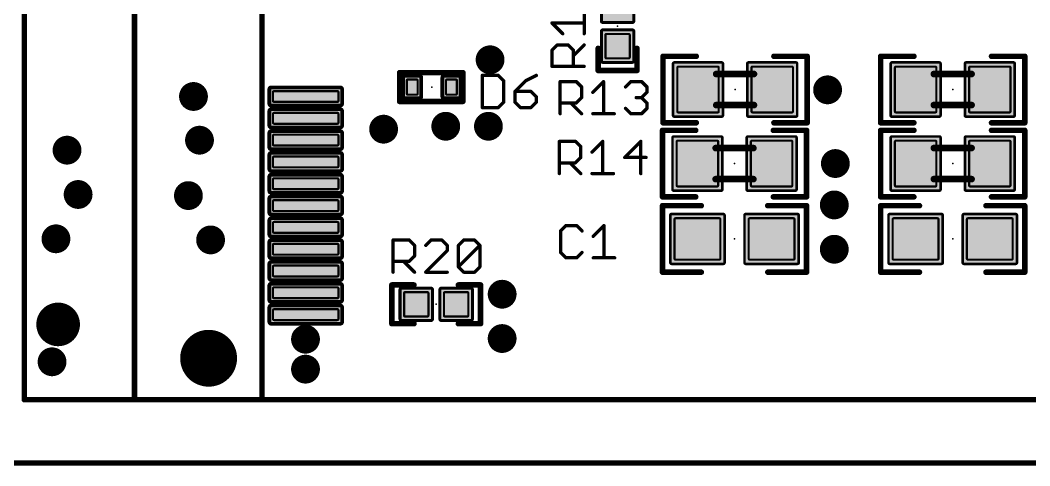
# Model space of a CAD drawing. Extents: x -35.6 to 35.6, y -20.1 to 20.1.
# Drawn here: x -22.82 to 0.32, y -15.46 to -5.25 of the extents above; entities that cross this region are included whole.
import ezdxf

# ---------------------------------------------------------------- set-up
doc = ezdxf.new("R2010")
doc.units = 0
for name, color, linetype in [('18', 82, 'CONTINUOUS'), ('20', 7, 'CONTINUOUS'), ('21', 253, 'CONTINUOUS'), ('23', 7, 'CONTINUOUS'), ('25', 253, 'CONTINUOUS'), ('29', 253, 'CONTINUOUS'), ('30', 253, 'CONTINUOUS'), ('31', 253, 'CONTINUOUS'), ('51', 253, 'CONTINUOUS')]:
    doc.layers.add(name, color=color, linetype=linetype)

# ---------------------------------------------------------------- blocks, each defined once
blk = doc.blocks.new('RECT208512X192512R10')
at = {"const_width": 0.0602}
blk.add_lwpolyline([(0.6215, -0.5414), (0.6215, 0.5414, 0.4142), (0.5914, 0.5715), (-0.5914, 0.5715, 0.4142), (-0.6215, 0.5414), (-0.6215, -0.5414, 0.4142), (-0.5914, -0.5715), (0.5914, -0.5715, 0.4142)], format="xyb", close=True, dxfattribs=at)
blk.add_solid([(-0.6065, -0.5565), (0.6065, -0.5565), (-0.6065, 0.5565), (0.6065, 0.5565)])
blk = doc.blocks.new('RECT176000X160000R10')
at = {"const_width": 0.05}
blk.add_lwpolyline([(0.525, -0.45), (0.525, 0.45, 0.4142), (0.5, 0.475), (-0.5, 0.475, 0.4142), (-0.525, 0.45), (-0.525, -0.45, 0.4142), (-0.5, -0.475), (0.5, -0.475, 0.4142)], format="xyb", close=True, dxfattribs=at)
blk.add_solid([(-0.5125, -0.4625), (0.5125, -0.4625), (-0.5125, 0.4625), (0.5125, 0.4625)])
blk = doc.blocks.new('RECT80512X96512R34')
at = {"const_width": 0.0855}
blk.add_lwpolyline([(0.2088, -0.2161), (0.2088, 0.2161, 0.4142), (0.1661, 0.2588), (-0.1661, 0.2588, 0.4142), (-0.2088, 0.2161), (-0.2088, -0.2161, 0.4142), (-0.1661, -0.2588), (0.1661, -0.2588, 0.4142)], format="xyb", close=True, dxfattribs=at)
blk.add_solid([(-0.1874, -0.2374), (0.1874, -0.2374), (-0.1874, 0.2374), (0.1874, 0.2374)])
blk = doc.blocks.new('RECT48000X64000R34')
at = {"const_width": 0.051}
blk.add_lwpolyline([(0.1245, -0.149), (0.1245, 0.149, 0.4142), (0.099, 0.1745), (-0.099, 0.1745, 0.4142), (-0.1245, 0.149), (-0.1245, -0.149, 0.4142), (-0.099, -0.1745), (0.099, -0.1745, 0.4142)], format="xyb", close=True, dxfattribs=at)
blk.add_solid([(-0.1118, -0.1618), (0.1118, -0.1618), (-0.1118, 0.1618), (0.1118, 0.1618)])
blk = doc.blocks.new('RECT')
blk.add_solid([(-0.5, -0.5), (0.5, -0.5), (-0.5, 0.5), (0.5, 0.5)])
blk = doc.blocks.new('RECT192512X208512R10')
at = {"const_width": 0.0602}
blk.add_lwpolyline([(0.5715, -0.5914), (0.5715, 0.5914, 0.4142), (0.5414, 0.6215), (-0.5414, 0.6215, 0.4142), (-0.5715, 0.5914), (-0.5715, -0.5914, 0.4142), (-0.5414, -0.6215), (0.5414, -0.6215, 0.4142)], format="xyb", close=True, dxfattribs=at)
blk.add_solid([(-0.5565, -0.6065), (0.5565, -0.6065), (-0.5565, 0.6065), (0.5565, 0.6065)])
blk = doc.blocks.new('RECT160000X176000R10')
at = {"const_width": 0.05}
blk.add_lwpolyline([(0.475, -0.5), (0.475, 0.5, 0.4142), (0.45, 0.525), (-0.45, 0.525, 0.4142), (-0.475, 0.5), (-0.475, -0.5, 0.4142), (-0.45, -0.525), (0.45, -0.525, 0.4142)], format="xyb", close=True, dxfattribs=at)
blk.add_solid([(-0.4625, -0.5125), (0.4625, -0.5125), (-0.4625, 0.5125), (0.4625, 0.5125)])
blk = doc.blocks.new('RECT130048X130048R17')
at = {"const_width": 0.0691}
blk.add_lwpolyline([(0.3719, -0.3373), (0.3719, 0.3373, 0.4142), (0.3373, 0.3719), (-0.3373, 0.3719, 0.4142), (-0.3719, 0.3373), (-0.3719, -0.3373, 0.4142), (-0.3373, -0.3719), (0.3373, -0.3719, 0.4142)], format="xyb", close=True, dxfattribs=at)
blk.add_solid([(-0.3546, -0.3546), (0.3546, -0.3546), (-0.3546, 0.3546), (0.3546, 0.3546)])
blk = doc.blocks.new('RECT97536X97536R17')
at = {"const_width": 0.0518}
blk.add_lwpolyline([(0.2789, -0.253), (0.2789, 0.253, 0.4142), (0.253, 0.2789), (-0.253, 0.2789, 0.4142), (-0.2789, 0.253), (-0.2789, -0.253, 0.4142), (-0.253, -0.2789), (0.253, -0.2789, 0.4142)], format="xyb", close=True, dxfattribs=at)
blk.add_solid([(-0.2659, -0.2659), (0.2659, -0.2659), (-0.2659, 0.2659), (0.2659, 0.2659)])
blk = doc.blocks.new('RECT280512X80512R34')
at = {"const_width": 0.0855}
blk.add_lwpolyline([(0.8338, -0.1661), (0.8338, 0.1661, 0.4142), (0.7911, 0.2088), (-0.7911, 0.2088, 0.4142), (-0.8338, 0.1661), (-0.8338, -0.1661, 0.4142), (-0.7911, -0.2088), (0.7911, -0.2088, 0.4142)], format="xyb", close=True, dxfattribs=at)
blk.add_solid([(-0.8124, -0.1874), (0.8124, -0.1874), (-0.8124, 0.1874), (0.8124, 0.1874)])
blk = doc.blocks.new('RECT248000X48000R34')
at = {"const_width": 0.051}
blk.add_lwpolyline([(0.7495, -0.099), (0.7495, 0.099, 0.4142), (0.724, 0.1245), (-0.724, 0.1245, 0.4142), (-0.7495, 0.099), (-0.7495, -0.099, 0.4142), (-0.724, -0.1245), (0.724, -0.1245, 0.4142)], format="xyb", close=True, dxfattribs=at)
blk.add_solid([(-0.7368, -0.1118), (0.7368, -0.1118), (-0.7368, 0.1118), (0.7368, 0.1118)])
blk = doc.blocks.new('ROUNDV')
at = {"const_width": 0.5}
blk.add_lwpolyline([(0, -0.25, 1), (0, 0.25, 1), (0, -0.25)], format="xyb", dxfattribs=at)

msp = doc.modelspace()

# ---------------------------------------------------------------- linework, layer by layer
at = {"layer": '20', "const_width": 0.127}
msp.add_lwpolyline([(-27, -15.4), (27, -15.4)], dxfattribs=at)
at = {"layer": '20'}
msp.add_circle((-18.5, -12.998), 0.55, dxfattribs=at)
at = {"layer": '21'}
for points, const_width in [([(-22.722, -13.948), (-22.722, 7.952)], 0.127), ([(-20.2, -13.948), (-20.2, 7.896)], 0.127), ([(-17.278, -13.948), (-17.278, 7.952)], 0.127), ([(-9.5742, -5.8944), (-9.5742, -6.4024)], 0.127), ([(-8.6852, -6.4024), (-8.6852, -5.8944)], 0.127), ([(-7.3259, -6.0766), (-8.0879, -6.0766)], 0.127), ([(-8.0879, -6.0766), (-8.0879, -7.6006)], 0.127), ([(-5.5479, -6.0766), (-4.7859, -6.0766)], 0.127), ([(-4.7859, -6.0766), (-4.7859, -7.6006)], 0.127), ([(-2.34, -6.0766), (-3.102, -6.0766)], 0.127), ([(-3.102, -6.0766), (-3.102, -7.6006)], 0.127), ([(-0.562, -6.0766), (0.2, -6.0766)], 0.127), ([(0.2, -6.0766), (0.2, -7.6006)], 0.127), ([(-14.1224, -6.4516), (-12.6746, -6.4516)], 0.127), ([(-14.1224, -7.112), (-14.1224, -6.4516)], 0.127), ([(-12.6746, -6.4516), (-12.6746, -7.112)], 0.127), ([(-12.2301, -6.5145), (-12.2301, -7.2517)], 0.0762), ([(-11.8615, -6.5145), (-12.2301, -6.5145)], 0.0762), ([(-11.7386, -6.6373), (-11.8615, -6.5145)], 0.0762), ([(-10.9902, -6.5145), (-11.2359, -6.6373)], 0.0762), ([(-9.5742, -6.4024), (-8.6852, -6.4024)], 0.127), ([(-11.7386, -7.1288), (-11.7386, -6.6373)], 0.0762), ([(-11.2359, -6.6373), (-11.4817, -6.8831)], 0.0762), ([(-11.4817, -6.8831), (-11.4817, -7.1288)], 0.0762), ([(-11.1131, -6.8831), (-11.4817, -6.8831)], 0.0762), ([(-10.9902, -7.006), (-11.1131, -6.8831)], 0.0762), ([(-12.6746, -7.112), (-14.1224, -7.112)], 0.127), ([(-11.8615, -7.2517), (-11.7386, -7.1288)], 0.0762), ([(-11.4817, -7.1288), (-11.3588, -7.2517)], 0.0762), ([(-11.1131, -7.2517), (-10.9902, -7.1288)], 0.0762), ([(-10.9902, -7.1288), (-10.9902, -7.006)], 0.0762), ([(-12.2301, -7.2517), (-11.8615, -7.2517)], 0.0762), ([(-11.3588, -7.2517), (-11.1131, -7.2517)], 0.0762), ([(-8.0879, -7.6006), (-7.3259, -7.6006)], 0.127), ([(-4.7859, -7.6006), (-5.5479, -7.6006)], 0.127), ([(-3.102, -7.6006), (-2.34, -7.6006)], 0.127), ([(0.2, -7.6006), (-0.562, -7.6006)], 0.127), ([(-7.339, -7.774), (-8.101, -7.774)], 0.127), ([(-8.101, -7.774), (-8.101, -9.298)], 0.127), ([(-5.561, -7.774), (-4.799, -7.774)], 0.127), ([(-4.799, -7.774), (-4.799, -9.298)], 0.127), ([(-2.34, -7.774), (-3.102, -7.774)], 0.127), ([(-3.102, -7.774), (-3.102, -9.298)], 0.127), ([(-0.562, -7.774), (0.2, -7.774)], 0.127), ([(0.2, -7.774), (0.2, -9.298)], 0.127), ([(-8.101, -9.298), (-7.339, -9.298)], 0.127), ([(-4.799, -9.298), (-5.561, -9.298)], 0.127), ([(-3.102, -9.298), (-2.34, -9.298)], 0.127), ([(0.2, -9.298), (-0.562, -9.298)], 0.127), ([(-8.101, -11.0252), (-8.101, -9.5012)], 0.127), ([(-8.101, -9.5012), (-7.212, -9.5012)], 0.127), ([(-4.799, -9.5012), (-5.688, -9.5012)], 0.127), ([(-4.799, -11.0252), (-4.799, -9.5012)], 0.127), ([(-3.102, -11.0252), (-3.102, -9.5012)], 0.127), ([(-3.102, -9.5012), (-2.213, -9.5012)], 0.127), ([(0.2, -9.5012), (-0.689, -9.5012)], 0.127), ([(0.2, -11.0252), (0.2, -9.5012)], 0.127), ([(-7.212, -11.0252), (-8.101, -11.0252)], 0.127), ([(-5.688, -11.0252), (-4.799, -11.0252)], 0.127), ([(-2.213, -11.0252), (-3.102, -11.0252)], 0.127), ([(-0.689, -11.0252), (0.2, -11.0252)], 0.127), ([(-13.7938, -11.3173), (-14.3018, -11.3173)], 0.127), ([(-14.3018, -11.3173), (-14.3018, -12.2063)], 0.127), ([(-12.2698, -11.3173), (-12.7778, -11.3173)], 0.127), ([(-12.2698, -12.2063), (-12.2698, -11.3173)], 0.127), ([(-14.3018, -12.2063), (-13.7938, -12.2063)], 0.127), ([(-12.7778, -12.2063), (-12.2698, -12.2063)], 0.127), ([(-20.2, -13.948), (-22.722, -13.948)], 0.127), ([(-17.278, -13.948), (-20.2, -13.948)], 0.127), ([(21.8, -13.948), (-17.278, -13.948)], 0.127)]:
    msp.add_lwpolyline(points, dxfattribs=dict(at, const_width=const_width))
for points, const_width in [([(-9.5425, -5.8944, 1), (-9.606, -5.8944)], 0.0635), ([(-8.6534, -5.8944, 1), (-8.717, -5.8944)], 0.0635), ([(-8.0562, -6.0766, 1), (-8.1197, -6.0766)], 0.0635), ([(-8.0879, -6.0449, 1), (-8.0879, -6.1083)], 0.0635), ([(-7.3259, -6.1083, 1), (-7.3259, -6.0449)], 0.0635), ([(-5.5479, -6.0449, 1), (-5.5479, -6.1083)], 0.0635), ([(-4.7542, -6.0766, 1), (-4.8176, -6.0766)], 0.0635), ([(-4.7859, -6.1083, 1), (-4.7859, -6.0449)], 0.0635), ([(-3.0703, -6.0766, 1), (-3.1338, -6.0766)], 0.0635), ([(-3.102, -6.0449, 1), (-3.102, -6.1083)], 0.0635), ([(-2.34, -6.1083, 1), (-2.34, -6.0449)], 0.0635), ([(-0.562, -6.0449, 1), (-0.562, -6.1083)], 0.0635), ([(0.2318, -6.0766, 1), (0.1683, -6.0766)], 0.0635), ([(0.2, -6.1083, 1), (0.2, -6.0449)], 0.0635), ([(-14.0907, -6.4516, 1), (-14.1542, -6.4516)], 0.0635), ([(-14.1224, -6.4199, 1), (-14.1224, -6.4833)], 0.0635), ([(-12.6428, -6.4516, 1), (-12.7064, -6.4516)], 0.0635), ([(-12.6746, -6.4833, 1), (-12.6746, -6.4199)], 0.0635), ([(-12.2111, -6.5145, 1), (-12.2492, -6.5145)], 0.0381), ([(-12.2301, -6.4954, 1), (-12.2301, -6.5335)], 0.0381), ([(-11.848, -6.501, 1), (-11.875, -6.5279)], 0.0381), ([(-11.8615, -6.5335, 1), (-11.8615, -6.4954)], 0.0381), ([(-10.9817, -6.5315, 1), (-10.9987, -6.4974)], 0.0381), ([(-9.606, -6.4024, 1), (-9.5425, -6.4024)], 0.0635), ([(-9.5742, -6.3707, 1), (-9.5742, -6.4341)], 0.0635), ([(-8.717, -6.4024, 1), (-8.6534, -6.4024)], 0.0635), ([(-8.6852, -6.4341, 1), (-8.6852, -6.3707)], 0.0635), ([(-11.7196, -6.6373, 1), (-11.7577, -6.6373)], 0.0381), ([(-11.7521, -6.6508, 1), (-11.7251, -6.6239)], 0.0381), ([(-11.2445, -6.6203, 1), (-11.2274, -6.6544)], 0.0381), ([(-11.2225, -6.6508, 1), (-11.2494, -6.6239)], 0.0381), ([(-11.4817, -6.864, 1), (-11.4817, -6.9021)], 0.0381), ([(-11.4626, -6.8831, 1), (-11.5007, -6.8831)], 0.0381), ([(-11.4952, -6.8696, 1), (-11.4682, -6.8966)], 0.0381), ([(-11.0996, -6.8696, 1), (-11.1265, -6.8966)], 0.0381), ([(-11.1131, -6.9021, 1), (-11.1131, -6.864)], 0.0381), ([(-14.1542, -7.112, 1), (-14.0907, -7.112)], 0.0635), ([(-14.1224, -7.0803, 1), (-14.1224, -7.1437)], 0.0635), ([(-12.7064, -7.112, 1), (-12.6428, -7.112)], 0.0635), ([(-12.6746, -7.1437, 1), (-12.6746, -7.0803)], 0.0635), ([(-11.7577, -7.1288, 1), (-11.7196, -7.1288)], 0.0381), ([(-11.7251, -7.1423, 1), (-11.7521, -7.1154)], 0.0381), ([(-11.4682, -7.1154, 1), (-11.4952, -7.1423)], 0.0381), ([(-11.5007, -7.1288, 1), (-11.4626, -7.1288)], 0.0381), ([(-10.9711, -7.006, 1), (-11.0092, -7.006)], 0.0381), ([(-11.0092, -7.1288, 1), (-10.9711, -7.1288)], 0.0381), ([(-11.0037, -7.0194, 1), (-10.9767, -6.9925)], 0.0381), ([(-10.9767, -7.1423, 1), (-11.0037, -7.1154)], 0.0381), ([(-12.2492, -7.2517, 1), (-12.2111, -7.2517)], 0.0381), ([(-12.2301, -7.2327, 1), (-12.2301, -7.2708)], 0.0381), ([(-11.875, -7.2382, 1), (-11.848, -7.2652)], 0.0381), ([(-11.8615, -7.2708, 1), (-11.8615, -7.2327)], 0.0381), ([(-11.3588, -7.2327, 1), (-11.3588, -7.2708)], 0.0381), ([(-11.3723, -7.2652, 1), (-11.3453, -7.2382)], 0.0381), ([(-11.1265, -7.2382, 1), (-11.0996, -7.2652)], 0.0381), ([(-11.1131, -7.2708, 1), (-11.1131, -7.2327)], 0.0381), ([(-8.1197, -7.6006, 1), (-8.0562, -7.6006)], 0.0635), ([(-8.0879, -7.5689, 1), (-8.0879, -7.6323)], 0.0635), ([(-7.3259, -7.6323, 1), (-7.3259, -7.5689)], 0.0635), ([(-5.5479, -7.5689, 1), (-5.5479, -7.6323)], 0.0635), ([(-4.8176, -7.6006, 1), (-4.7542, -7.6006)], 0.0635), ([(-4.7859, -7.6323, 1), (-4.7859, -7.5689)], 0.0635), ([(-3.1338, -7.6006, 1), (-3.0703, -7.6006)], 0.0635), ([(-3.102, -7.5689, 1), (-3.102, -7.6323)], 0.0635), ([(-2.34, -7.6323, 1), (-2.34, -7.5689)], 0.0635), ([(-0.562, -7.5689, 1), (-0.562, -7.6323)], 0.0635), ([(0.1683, -7.6006, 1), (0.2318, -7.6006)], 0.0635), ([(0.2, -7.6323, 1), (0.2, -7.5689)], 0.0635), ([(-8.0693, -7.774, 1), (-8.1328, -7.774)], 0.0635), ([(-8.101, -7.7423, 1), (-8.101, -7.8057)], 0.0635), ([(-7.339, -7.8057, 1), (-7.339, -7.7423)], 0.0635), ([(-5.561, -7.7423, 1), (-5.561, -7.8057)], 0.0635), ([(-4.7673, -7.774, 1), (-4.8308, -7.774)], 0.0635), ([(-4.799, -7.8057, 1), (-4.799, -7.7423)], 0.0635), ([(-3.0703, -7.774, 1), (-3.1338, -7.774)], 0.0635), ([(-3.102, -7.7423, 1), (-3.102, -7.8057)], 0.0635), ([(-2.34, -7.8057, 1), (-2.34, -7.7423)], 0.0635), ([(-0.562, -7.7423, 1), (-0.562, -7.8057)], 0.0635), ([(0.2318, -7.774, 1), (0.1683, -7.774)], 0.0635), ([(0.2, -7.8057, 1), (0.2, -7.7423)], 0.0635), ([(-8.101, -9.2662, 1), (-8.101, -9.3298)], 0.0635), ([(-7.339, -9.3298, 1), (-7.339, -9.2662)], 0.0635), ([(-5.561, -9.2662, 1), (-5.561, -9.3298)], 0.0635), ([(-4.799, -9.3298, 1), (-4.799, -9.2662)], 0.0635), ([(-3.102, -9.2662, 1), (-3.102, -9.3298)], 0.0635), ([(-2.34, -9.3298, 1), (-2.34, -9.2662)], 0.0635), ([(-0.562, -9.2662, 1), (-0.562, -9.3298)], 0.0635), ([(0.2, -9.3298, 1), (0.2, -9.2662)], 0.0635), ([(-8.1328, -9.298, 1), (-8.0693, -9.298)], 0.0635), ([(-8.0693, -9.5012, 1), (-8.1328, -9.5012)], 0.0635), ([(-8.101, -9.4695, 1), (-8.101, -9.533)], 0.0635), ([(-7.212, -9.533, 1), (-7.212, -9.4695)], 0.0635), ([(-5.688, -9.4695, 1), (-5.688, -9.533)], 0.0635), ([(-4.8308, -9.298, 1), (-4.7673, -9.298)], 0.0635), ([(-4.7673, -9.5012, 1), (-4.8308, -9.5012)], 0.0635), ([(-4.799, -9.533, 1), (-4.799, -9.4695)], 0.0635), ([(-3.1338, -9.298, 1), (-3.0703, -9.298)], 0.0635), ([(-3.0703, -9.5012, 1), (-3.1338, -9.5012)], 0.0635), ([(-3.102, -9.4695, 1), (-3.102, -9.533)], 0.0635), ([(-2.213, -9.533, 1), (-2.213, -9.4695)], 0.0635), ([(-0.689, -9.4695, 1), (-0.689, -9.533)], 0.0635), ([(0.1683, -9.298, 1), (0.2318, -9.298)], 0.0635), ([(0.2318, -9.5012, 1), (0.1683, -9.5012)], 0.0635), ([(0.2, -9.533, 1), (0.2, -9.4695)], 0.0635), ([(-8.101, -10.9934, 1), (-8.101, -11.057)], 0.0635), ([(-8.1328, -11.0252, 1), (-8.0693, -11.0252)], 0.0635), ([(-7.212, -11.057, 1), (-7.212, -10.9934)], 0.0635), ([(-5.688, -10.9934, 1), (-5.688, -11.057)], 0.0635), ([(-4.8308, -11.0252, 1), (-4.7673, -11.0252)], 0.0635), ([(-4.799, -11.057, 1), (-4.799, -10.9934)], 0.0635), ([(-3.102, -10.9934, 1), (-3.102, -11.057)], 0.0635), ([(-3.1338, -11.0252, 1), (-3.0703, -11.0252)], 0.0635), ([(-2.213, -11.057, 1), (-2.213, -10.9934)], 0.0635), ([(-0.689, -10.9934, 1), (-0.689, -11.057)], 0.0635), ([(0.1683, -11.0252, 1), (0.2318, -11.0252)], 0.0635), ([(0.2, -11.057, 1), (0.2, -10.9934)], 0.0635), ([(-14.27, -11.3173, 1), (-14.3336, -11.3173)], 0.0635), ([(-14.3018, -11.2856, 1), (-14.3018, -11.3491)], 0.0635), ([(-13.7938, -11.3491, 1), (-13.7938, -11.2856)], 0.0635), ([(-12.7778, -11.2856, 1), (-12.7778, -11.3491)], 0.0635), ([(-12.238, -11.3173, 1), (-12.3016, -11.3173)], 0.0635), ([(-12.2698, -11.3491, 1), (-12.2698, -11.2856)], 0.0635), ([(-21.948, -12.472, 1), (-21.948, -11.972, 1), (-21.948, -12.472)], 0.5), ([(-14.3018, -12.1745, 1), (-14.3018, -12.2381)], 0.0635), ([(-14.3336, -12.2063, 1), (-14.27, -12.2063)], 0.0635), ([(-13.7938, -12.2381, 1), (-13.7938, -12.1745)], 0.0635), ([(-12.7778, -12.1745, 1), (-12.7778, -12.2381)], 0.0635), ([(-12.3016, -12.2063, 1), (-12.238, -12.2063)], 0.0635), ([(-12.2698, -12.2381, 1), (-12.2698, -12.1745)], 0.0635), ([(-22.722, -13.9162, 1), (-22.722, -13.9798)], 0.0635), ([(-22.7538, -13.948, 1), (-22.6903, -13.948)], 0.0635), ([(-20.2, -13.9162, 1), (-20.2, -13.9798)], 0.0635), ([(-20.2317, -13.948, 1), (-20.1683, -13.948)], 0.0635), ([(-20.2, -13.9798, 1), (-20.2, -13.9162)], 0.0635), ([(-17.278, -13.9162, 1), (-17.278, -13.9798)], 0.0635), ([(-17.3098, -13.948, 1), (-17.2463, -13.948)], 0.0635), ([(-17.278, -13.9798, 1), (-17.278, -13.9162)], 0.0635)]:
    msp.add_lwpolyline(points, format="xyb", dxfattribs=dict(at, const_width=const_width))
at = {"layer": '23'}
for p in [(-9.1297, -5.3864), (-13.3858, -6.7818), (-6.4369, -6.8386), (-1.451, -6.8386), (-6.45, -8.536), (-1.451, -8.536), (-6.45, -10.2632), (-1.451, -10.2632), (-13.2858, -11.7618)]:
    msp.add_point(p, dxfattribs=at)
at = {"layer": '25', "const_width": 0.0762}
for points in [[(-9.8949, -5.5592), (-9.8949, -5.0677)], [(-10.3864, -5.5592), (-10.6321, -5.3135)], [(-10.6321, -5.3135), (-9.8949, -5.3135)], [(-10.6321, -5.939), (-10.5093, -5.8162)], [(-10.5093, -5.8162), (-10.2635, -5.8162)], [(-10.2635, -5.8162), (-10.1406, -5.939)], [(-10.1406, -6.0619), (-9.8949, -5.8162)], [(-10.6321, -6.3076), (-10.6321, -5.939)], [(-10.1406, -5.939), (-10.1406, -6.3076)], [(-9.8949, -6.3076), (-10.6321, -6.3076)], [(-10.4454, -7.3934), (-10.4454, -6.6562)], [(-10.4454, -6.6562), (-10.0768, -6.6562)], [(-10.0768, -6.6562), (-9.9539, -6.779)], [(-9.697, -6.9019), (-9.4512, -6.6562)], [(-9.4512, -6.6562), (-9.4512, -7.3934)], [(-8.9486, -6.779), (-8.8257, -6.6562)], [(-8.8257, -6.6562), (-8.58, -6.6562)], [(-8.58, -6.6562), (-8.4571, -6.779)], [(-9.9539, -6.779), (-9.9539, -7.0248)], [(-8.4571, -6.9019), (-8.58, -7.0248)], [(-8.4571, -6.779), (-8.4571, -6.9019)], [(-10.0768, -7.1477), (-10.4454, -7.1477)], [(-10.1997, -7.1477), (-9.9539, -7.3934)], [(-9.9539, -7.0248), (-10.0768, -7.1477)], [(-8.58, -7.0248), (-8.7028, -7.0248)], [(-8.58, -7.0248), (-8.4571, -7.1477)], [(-8.4571, -7.1477), (-8.4571, -7.2705)], [(-9.697, -7.3934), (-9.2055, -7.3934)], [(-8.8257, -7.3934), (-8.9486, -7.2705)], [(-8.58, -7.3934), (-8.8257, -7.3934)], [(-8.4571, -7.2705), (-8.58, -7.3934)], [(-10.4632, -8.7646), (-10.4632, -8.0274)], [(-10.4632, -8.0274), (-10.0946, -8.0274)], [(-10.0946, -8.0274), (-9.9717, -8.1502)], [(-9.7148, -8.2731), (-9.469, -8.0274)], [(-9.469, -8.0274), (-9.469, -8.7646)], [(-8.5978, -8.0274), (-8.9664, -8.396)], [(-8.5978, -8.7646), (-8.5978, -8.0274)], [(-9.9717, -8.1502), (-9.9717, -8.396)], [(-10.0946, -8.5189), (-10.4632, -8.5189)], [(-10.2175, -8.5189), (-9.9717, -8.7646)], [(-9.9717, -8.396), (-10.0946, -8.5189)], [(-8.9664, -8.396), (-8.4749, -8.396)], [(-9.7148, -8.7646), (-9.2233, -8.7646)], [(-10.3132, -9.9578), (-10.436, -10.0806)], [(-10.0674, -9.9578), (-10.3132, -9.9578)], [(-9.9445, -10.0806), (-10.0674, -9.9578)], [(-9.6876, -10.2035), (-9.4419, -9.9578)], [(-9.4419, -9.9578), (-9.4419, -10.695)], [(-10.436, -10.0806), (-10.436, -10.5721)], [(-14.2732, -11.0252), (-14.2732, -10.288)], [(-14.2732, -10.288), (-13.9046, -10.288)], [(-13.9046, -10.288), (-13.7817, -10.4108)], [(-13.7817, -10.4108), (-13.7817, -10.6566)], [(-13.4019, -10.288), (-13.5248, -10.4108)], [(-13.1562, -10.288), (-13.4019, -10.288)], [(-13.0333, -10.4108), (-13.1562, -10.288)], [(-13.0333, -10.5337), (-13.0333, -10.4108)], [(-12.7764, -10.4108), (-12.6535, -10.288)], [(-12.7764, -10.9023), (-12.7764, -10.4108)], [(-12.7764, -10.9023), (-12.2849, -10.4108)], [(-12.6535, -10.288), (-12.4078, -10.288)], [(-12.4078, -10.288), (-12.2849, -10.4108)], [(-12.2849, -10.4108), (-12.2849, -10.9023)], [(-13.7817, -10.6566), (-13.9046, -10.7795)], [(-13.5248, -11.0252), (-13.0333, -10.5337)], [(-10.436, -10.5721), (-10.3132, -10.695)], [(-10.0674, -10.695), (-9.9445, -10.5721)], [(-13.9046, -10.7795), (-14.2732, -10.7795)], [(-14.0275, -10.7795), (-13.7817, -11.0252)], [(-12.6535, -11.0252), (-12.7764, -10.9023)], [(-12.2849, -10.9023), (-12.4078, -11.0252)], [(-10.3132, -10.695), (-10.0674, -10.695)], [(-9.6876, -10.695), (-9.1961, -10.695)], [(-13.0333, -11.0252), (-13.5248, -11.0252)], [(-12.4078, -11.0252), (-12.6535, -11.0252)]]:
    msp.add_lwpolyline(points, dxfattribs=at)
at = {"layer": '25', "const_width": 0.0381}
for points in [[(-10.6187, -5.3, 1), (-10.6456, -5.327)], [(-10.6321, -5.2944, 1), (-10.6321, -5.3325)], [(-9.8949, -5.3325, 1), (-9.8949, -5.2944)], [(-10.3999, -5.5727, 1), (-10.3729, -5.5458)], [(-9.9139, -5.5592, 1), (-9.8758, -5.5592)], [(-10.5093, -5.7971, 1), (-10.5093, -5.8352)], [(-10.4958, -5.8296, 1), (-10.5227, -5.8027)], [(-10.25, -5.8027, 1), (-10.277, -5.8296)], [(-10.2635, -5.8352, 1), (-10.2635, -5.7971)], [(-9.8814, -5.8296, 1), (-9.9084, -5.8027)], [(-10.6131, -5.939, 1), (-10.6512, -5.939)], [(-10.6456, -5.9256, 1), (-10.6187, -5.9525)], [(-10.1216, -5.939, 1), (-10.1597, -5.939)], [(-10.1541, -5.9525, 1), (-10.1272, -5.9256)], [(-10.1541, -6.0484, 1), (-10.1272, -6.0754)], [(-10.6321, -6.2886, 1), (-10.6321, -6.3267)], [(-10.6512, -6.3076, 1), (-10.6131, -6.3076)], [(-10.1597, -6.3076, 1), (-10.1216, -6.3076)], [(-9.8949, -6.3267, 1), (-9.8949, -6.2886)], [(-10.4264, -6.6562, 1), (-10.4645, -6.6562)], [(-10.4454, -6.6371, 1), (-10.4454, -6.6752)], [(-10.0633, -6.6427, 1), (-10.0903, -6.6696)], [(-10.0768, -6.6752, 1), (-10.0768, -6.6371)], [(-9.4322, -6.6562, 1), (-9.4703, -6.6562)], [(-9.4378, -6.6696, 1), (-9.4647, -6.6427)], [(-8.8257, -6.6371, 1), (-8.8257, -6.6752)], [(-8.8122, -6.6696, 1), (-8.8392, -6.6427)], [(-8.5665, -6.6427, 1), (-8.5934, -6.6696)], [(-8.58, -6.6752, 1), (-8.58, -6.6371)], [(-9.9349, -6.779, 1), (-9.973, -6.779)], [(-9.9674, -6.7925, 1), (-9.9404, -6.7656)], [(-9.7105, -6.8884, 1), (-9.6835, -6.9154)], [(-8.962, -6.7656, 1), (-8.9351, -6.7925)], [(-8.438, -6.779, 1), (-8.4761, -6.779)], [(-8.4761, -6.9019, 1), (-8.438, -6.9019)], [(-8.4706, -6.7925, 1), (-8.4436, -6.7656)], [(-8.4436, -6.9154, 1), (-8.4706, -6.8884)], [(-10.4454, -7.1286, 1), (-10.4454, -7.1667)], [(-10.1862, -7.1342, 1), (-10.2131, -7.1611)], [(-10.0903, -7.1342, 1), (-10.0633, -7.1611)], [(-10.0768, -7.1667, 1), (-10.0768, -7.1286)], [(-9.973, -7.0248, 1), (-9.9349, -7.0248)], [(-9.9404, -7.0383, 1), (-9.9674, -7.0113)], [(-8.7028, -7.0057, 1), (-8.7028, -7.0438)], [(-8.5665, -7.0113, 1), (-8.5934, -7.0383)], [(-8.5934, -7.0113, 1), (-8.5665, -7.0383)], [(-8.58, -7.0438, 1), (-8.58, -7.0057)], [(-8.438, -7.1477, 1), (-8.4761, -7.1477)], [(-8.4706, -7.1611, 1), (-8.4436, -7.1342)], [(-10.4645, -7.3934, 1), (-10.4264, -7.3934)], [(-9.9674, -7.4069, 1), (-9.9404, -7.3799)], [(-9.697, -7.3744, 1), (-9.697, -7.4125)], [(-9.4703, -7.3934, 1), (-9.4322, -7.3934)], [(-9.2055, -7.4125, 1), (-9.2055, -7.3744)], [(-8.9351, -7.2571, 1), (-8.962, -7.284)], [(-8.8257, -7.3744, 1), (-8.8257, -7.4125)], [(-8.8392, -7.4069, 1), (-8.8122, -7.3799)], [(-8.5934, -7.3799, 1), (-8.5665, -7.4069)], [(-8.58, -7.4125, 1), (-8.58, -7.3744)], [(-8.4761, -7.2705, 1), (-8.438, -7.2705)], [(-8.4436, -7.284, 1), (-8.4706, -7.2571)], [(-10.4442, -8.0274, 1), (-10.4823, -8.0274)], [(-10.4632, -8.0083, 1), (-10.4632, -8.0464)], [(-10.0811, -8.0139, 1), (-10.1081, -8.0408)], [(-10.0946, -8.0464, 1), (-10.0946, -8.0083)], [(-9.45, -8.0274, 1), (-9.4881, -8.0274)], [(-9.4556, -8.0408, 1), (-9.4825, -8.0139)], [(-8.5787, -8.0274, 1), (-8.6168, -8.0274)], [(-8.5843, -8.0408, 1), (-8.6112, -8.0139)], [(-9.9527, -8.1502, 1), (-9.9908, -8.1502)], [(-9.9852, -8.1637, 1), (-9.9582, -8.1368)], [(-9.7283, -8.2596, 1), (-9.7013, -8.2866)], [(-10.4632, -8.4998, 1), (-10.4632, -8.5379)], [(-10.204, -8.5054, 1), (-10.2309, -8.5323)], [(-10.1081, -8.5054, 1), (-10.0811, -8.5323)], [(-10.0946, -8.5379, 1), (-10.0946, -8.4998)], [(-9.9908, -8.396, 1), (-9.9527, -8.396)], [(-9.9582, -8.4095, 1), (-9.9852, -8.3825)], [(-8.9664, -8.3769, 1), (-8.9664, -8.415)], [(-8.9798, -8.3825, 1), (-8.9529, -8.4095)], [(-8.4749, -8.415, 1), (-8.4749, -8.3769)], [(-10.4823, -8.7646, 1), (-10.4442, -8.7646)], [(-9.9852, -8.7781, 1), (-9.9582, -8.7511)], [(-9.7148, -8.7455, 1), (-9.7148, -8.7836)], [(-9.4881, -8.7646, 1), (-9.45, -8.7646)], [(-9.2233, -8.7836, 1), (-9.2233, -8.7455)], [(-8.6168, -8.7646, 1), (-8.5787, -8.7646)], [(-10.3132, -9.9387, 1), (-10.3132, -9.9768)], [(-10.2997, -9.9712, 1), (-10.3266, -9.9443)], [(-10.0539, -9.9443, 1), (-10.0809, -9.9712)], [(-10.0674, -9.9768, 1), (-10.0674, -9.9387)], [(-9.4228, -9.9578, 1), (-9.4609, -9.9578)], [(-9.4284, -9.9712, 1), (-9.4553, -9.9443)], [(-10.417, -10.0806, 1), (-10.4551, -10.0806)], [(-10.4495, -10.0672, 1), (-10.4226, -10.0941)], [(-9.958, -10.0941, 1), (-9.9311, -10.0672)], [(-9.7011, -10.19, 1), (-9.6741, -10.217)], [(-14.2542, -10.288, 1), (-14.2923, -10.288)], [(-14.2732, -10.2689, 1), (-14.2732, -10.307)], [(-13.8911, -10.2745, 1), (-13.9181, -10.3014)], [(-13.9046, -10.307, 1), (-13.9046, -10.2689)], [(-13.7627, -10.4108, 1), (-13.8008, -10.4108)], [(-13.7952, -10.4243, 1), (-13.7682, -10.3974)], [(-13.5383, -10.3974, 1), (-13.5113, -10.4243)], [(-13.4019, -10.2689, 1), (-13.4019, -10.307)], [(-13.3884, -10.3014, 1), (-13.4154, -10.2745)], [(-13.1427, -10.2745, 1), (-13.1696, -10.3014)], [(-13.1562, -10.307, 1), (-13.1562, -10.2689)], [(-13.0143, -10.4108, 1), (-13.0524, -10.4108)], [(-13.0468, -10.4243, 1), (-13.0198, -10.3974)], [(-12.7573, -10.4108, 1), (-12.7954, -10.4108)], [(-12.7898, -10.3974, 1), (-12.7629, -10.4243)], [(-12.6535, -10.2689, 1), (-12.6535, -10.307)], [(-12.64, -10.3014, 1), (-12.667, -10.2745)], [(-12.3943, -10.2745, 1), (-12.4212, -10.3014)], [(-12.4078, -10.307, 1), (-12.4078, -10.2689)], [(-12.2658, -10.4108, 1), (-12.3039, -10.4108)], [(-12.2714, -10.4243, 1), (-12.2984, -10.3974)], [(-12.2984, -10.4243, 1), (-12.2714, -10.3974)], [(-13.8008, -10.6566, 1), (-13.7627, -10.6566)], [(-13.7682, -10.6701, 1), (-13.7952, -10.6431)], [(-13.0524, -10.5337, 1), (-13.0143, -10.5337)], [(-13.0198, -10.5472, 1), (-13.0468, -10.5202)], [(-10.4226, -10.5587, 1), (-10.4495, -10.5856)], [(-10.4551, -10.5721, 1), (-10.417, -10.5721)], [(-9.9311, -10.5856, 1), (-9.958, -10.5587)], [(-14.2732, -10.7604, 1), (-14.2732, -10.7985)], [(-14.014, -10.766, 1), (-14.0409, -10.7929)], [(-13.9181, -10.766, 1), (-13.8911, -10.7929)], [(-13.9046, -10.7985, 1), (-13.9046, -10.7604)], [(-12.7629, -10.8889, 1), (-12.7898, -10.9158)], [(-12.7898, -10.8889, 1), (-12.7629, -10.9158)], [(-12.2714, -10.9158, 1), (-12.2984, -10.8889)], [(-10.3132, -10.676, 1), (-10.3132, -10.7141)], [(-10.3266, -10.7085, 1), (-10.2997, -10.6815)], [(-10.0809, -10.6815, 1), (-10.0539, -10.7085)], [(-10.0674, -10.7141, 1), (-10.0674, -10.676)], [(-9.6876, -10.676, 1), (-9.6876, -10.7141)], [(-9.4609, -10.695, 1), (-9.4228, -10.695)], [(-9.1961, -10.7141, 1), (-9.1961, -10.676)], [(-14.2923, -11.0252, 1), (-14.2542, -11.0252)], [(-13.7952, -11.0387, 1), (-13.7682, -11.0117)], [(-13.5248, -11.0061, 1), (-13.5248, -11.0442)], [(-13.5383, -11.0117, 1), (-13.5113, -11.0387)], [(-13.0333, -11.0442, 1), (-13.0333, -11.0061)], [(-12.7954, -10.9023, 1), (-12.7573, -10.9023)], [(-12.6535, -11.0061, 1), (-12.6535, -11.0442)], [(-12.667, -11.0387, 1), (-12.64, -11.0117)], [(-12.4212, -11.0117, 1), (-12.3943, -11.0387)], [(-12.4078, -11.0442, 1), (-12.4078, -11.0061)], [(-12.3039, -10.9023, 1), (-12.2658, -10.9023)]]:
    msp.add_lwpolyline(points, format="xyb", dxfattribs=at)
at = {"layer": '29', "const_width": 0.6516}
msp.add_lwpolyline([(-18.5, -13.3238, 1), (-18.5, -12.6722, 1), (-18.5, -13.3238)], format="xyb", dxfattribs=at)
at = {"layer": '30', "const_width": 0.6516}
msp.add_lwpolyline([(-18.5, -13.3238, 1), (-18.5, -12.6722, 1), (-18.5, -13.3238)], format="xyb", dxfattribs=at)
at = {"layer": '51', "const_width": 0.1524}
for points in [[(-6.0049, -6.4826), (-6.8689, -6.4826)], [(-1.019, -6.4826), (-1.883, -6.4826)], [(-6.8689, -7.1946), (-6.0049, -7.1946)], [(-1.883, -7.1946), (-1.019, -7.1946)], [(-6.018, -8.18), (-6.882, -8.18)], [(-1.019, -8.18), (-1.883, -8.18)], [(-6.882, -8.892), (-6.018, -8.892)], [(-1.883, -8.892), (-1.019, -8.892)]]:
    msp.add_lwpolyline(points, dxfattribs=at)
at = {"layer": '51', "const_width": 0.0762}
for points in [[(-6.8689, -6.4445, 1), (-6.8689, -6.5207)], [(-6.0049, -6.5207, 1), (-6.0049, -6.4445)], [(-1.883, -6.4445, 1), (-1.883, -6.5207)], [(-1.019, -6.5207, 1), (-1.019, -6.4445)], [(-6.8689, -7.1565, 1), (-6.8689, -7.2327)], [(-6.0049, -7.2327, 1), (-6.0049, -7.1565)], [(-1.883, -7.1565, 1), (-1.883, -7.2327)], [(-1.019, -7.2327, 1), (-1.019, -7.1565)], [(-6.882, -8.1419, 1), (-6.882, -8.2181)], [(-6.018, -8.2181, 1), (-6.018, -8.1419)], [(-1.883, -8.1419, 1), (-1.883, -8.2181)], [(-1.019, -8.2181, 1), (-1.019, -8.1419)], [(-6.882, -8.8539, 1), (-6.882, -8.9301)], [(-6.018, -8.9301, 1), (-6.018, -8.8539)], [(-1.883, -8.8539, 1), (-1.883, -8.9301)], [(-1.019, -8.9301, 1), (-1.019, -8.8539)]]:
    msp.add_lwpolyline(points, format="xyb", dxfattribs=at)

# ---------------------------------------------------------------- block references
at = {"layer": '18', "xscale": 0.6604, "yscale": 0.6604}
for p in [(-12.0508, -6.1564), (-18.8468, -6.9977), (-4.318, -6.8453), (-13.0668, -7.6804), (-12.0889, -7.6804), (-14.4907, -7.747), (-18.7087, -7.9994), (-21.744, -8.228), (-4.1402, -8.5344), (-21.49, -9.244), (-18.9627, -9.2694), (-4.1641, -9.4838), (-21.998, -10.26), (-18.4547, -10.2854), (-4.1641, -10.4998), (-11.7745, -11.53), (-16.2798, -12.5619), (-11.7745, -12.546), (-22.0869, -13.0794), (-16.2798, -13.2477)]:
    msp.add_blockref('ROUNDV', p, dxfattribs=at)
at = {"layer": '29'}
for name, p, rotation in [('RECT130048X130048R17', (-9.1297, -4.9292), 90), ('RECT130048X130048R17', (-9.1297, -5.8436), 90), ('RECT280512X80512R34', (-16.275, -6.998), 180), ('RECT280512X80512R34', (-16.275, -7.498), 180), ('RECT280512X80512R34', (-16.275, -7.998), 180), ('RECT280512X80512R34', (-16.275, -8.498), 180), ('RECT280512X80512R34', (-16.275, -8.998), 180), ('RECT280512X80512R34', (-16.275, -9.498), 180), ('RECT208512X192512R10', (-7.3, -10.2632), 180), ('RECT208512X192512R10', (-5.6, -10.2632), 180), ('RECT208512X192512R10', (-2.301, -10.2632), 180), ('RECT208512X192512R10', (-0.601, -10.2632), 180), ('RECT280512X80512R34', (-16.275, -9.998), 180), ('RECT280512X80512R34', (-16.275, -10.498), 180), ('RECT280512X80512R34', (-16.275, -10.998), 180), ('RECT280512X80512R34', (-16.275, -11.498), 180), ('RECT130048X130048R17', (-13.743, -11.7618), 180), ('RECT130048X130048R17', (-12.8286, -11.7618), 180), ('RECT280512X80512R34', (-16.275, -11.998), 180)]:
    msp.add_blockref(name, p, dxfattribs=dict(at, rotation=rotation))
for name, p in [('RECT192512X208512R10', (-7.2869, -6.8386)), ('RECT192512X208512R10', (-5.5869, -6.8386)), ('RECT192512X208512R10', (-2.301, -6.8386)), ('RECT192512X208512R10', (-0.601, -6.8386)), ('RECT80512X96512R34', (-13.8358, -6.7818)), ('RECT80512X96512R34', (-12.9358, -6.7818)), ('RECT192512X208512R10', (-7.3, -8.536)), ('RECT192512X208512R10', (-5.6, -8.536)), ('RECT192512X208512R10', (-2.301, -8.536)), ('RECT192512X208512R10', (-0.601, -8.536))]:
    msp.add_blockref(name, p, dxfattribs=at)
at = {"layer": '31'}
for name, p, rotation in [('RECT97536X97536R17', (-9.1297, -5.8436), 90), ('RECT248000X48000R34', (-16.275, -6.998), 180), ('RECT248000X48000R34', (-16.275, -7.498), 180), ('RECT248000X48000R34', (-16.275, -7.998), 180), ('RECT248000X48000R34', (-16.275, -8.498), 180), ('RECT248000X48000R34', (-16.275, -8.998), 180), ('RECT248000X48000R34', (-16.275, -9.498), 180), ('RECT248000X48000R34', (-16.275, -9.998), 180), ('RECT176000X160000R10', (-7.3, -10.2632), 180), ('RECT176000X160000R10', (-5.6, -10.2632), 180), ('RECT176000X160000R10', (-2.301, -10.2632), 180), ('RECT176000X160000R10', (-0.601, -10.2632), 180), ('RECT248000X48000R34', (-16.275, -10.498), 180), ('RECT248000X48000R34', (-16.275, -10.998), 180), ('RECT248000X48000R34', (-16.275, -11.498), 180), ('RECT97536X97536R17', (-13.743, -11.7618), 180), ('RECT97536X97536R17', (-12.8286, -11.7618), 180), ('RECT248000X48000R34', (-16.275, -11.998), 180)]:
    msp.add_blockref(name, p, dxfattribs=dict(at, rotation=rotation))
for name, p in [('RECT160000X176000R10', (-7.2869, -6.8386)), ('RECT160000X176000R10', (-5.5869, -6.8386)), ('RECT160000X176000R10', (-2.301, -6.8386)), ('RECT160000X176000R10', (-0.601, -6.8386)), ('RECT48000X64000R34', (-13.8358, -6.7818)), ('RECT48000X64000R34', (-12.9358, -6.7818)), ('RECT160000X176000R10', (-7.3, -8.536)), ('RECT160000X176000R10', (-5.6, -8.536)), ('RECT160000X176000R10', (-2.301, -8.536)), ('RECT160000X176000R10', (-0.601, -8.536))]:
    msp.add_blockref(name, p, dxfattribs=at)
at = {"layer": '51', "xscale": 0.4064, "yscale": 0.8636}
for p in [(-7.0719, -6.8386), (-5.8019, -6.8386), (-2.086, -6.8386), (-0.816, -6.8386), (-7.085, -8.536), (-5.815, -8.536), (-2.086, -8.536), (-0.816, -8.536)]:
    msp.add_blockref('RECT', p, dxfattribs=at)

doc.saveas('drawing.dxf')
